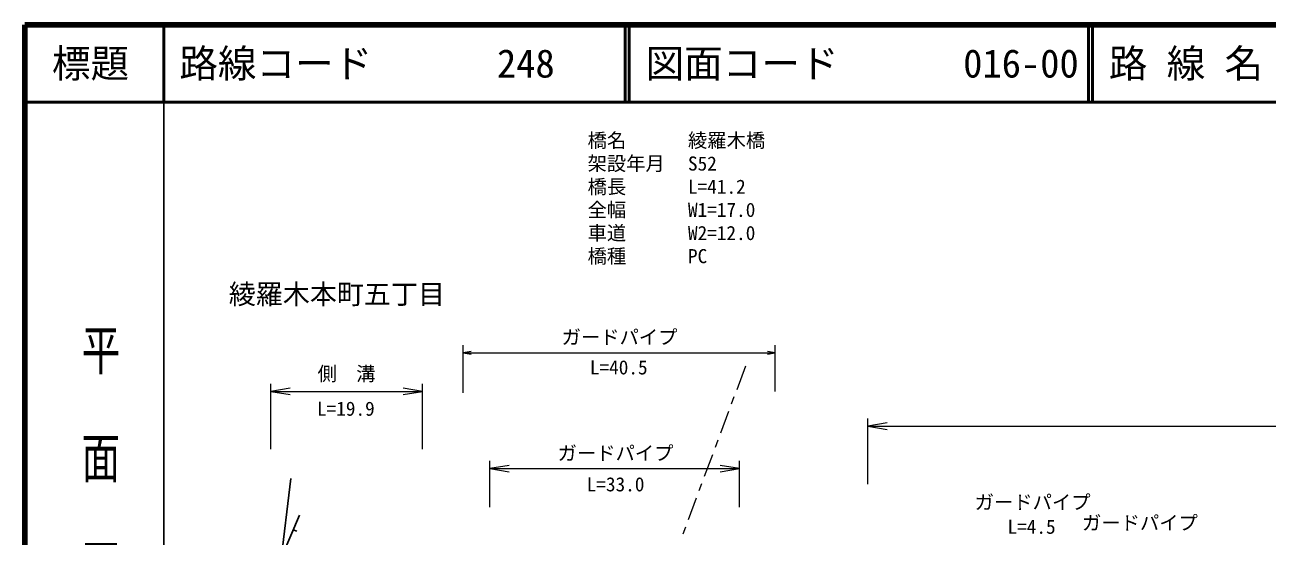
# Model space of a CAD drawing. Units: millimetres at full size, sheet at 1:1000; details may follow other scales. Extents: x 40000 to 680000, y 20000 to 380000.
# Drawn here: x 40000 to 200887, y 313744 to 380000 of the extents above; entities that cross this region are included whole.
import ezdxf
from ezdxf.enums import TextEntityAlignment as Align

# ---------------------------------------------------------------- set-up
doc = ezdxf.new("R2010")
doc.units = ezdxf.units.MM
doc.header["$LTSCALE"] = 1000
for name, color, linetype, lineweight in [('M-BGD', 7, 'Continuous', 25), ('M-BMK-HTXT', 7, 'Continuous', 13), ('M-BMK-OTRS', 5, 'Continuous', 25), ('M-STR-HTXT', 7, 'Continuous', 13), ('M-TTL', 2, 'Continuous', 140), ('M-TTL-BAND', 7, 'Continuous', 25), ('M-TTL-LINE', 7, 'Continuous', 50)]:
    doc.layers.add(name, color=color, linetype=linetype, lineweight=lineweight)
doc.layers.add('M-TTL-TXT', color=7, linetype='Continuous')
doc.styles.add('@ＭＳ ゴシック', font='')
doc.styles.add('ＭＳ ゴシック', font='')
doc.styles.get('@ＭＳ ゴシック').set_extended_font_data('@MS Gothic')
doc.styles.get('ＭＳ ゴシック').set_extended_font_data('MS Gothic')

# ---------------------------------------------------------------- blocks, each defined once
blk = doc.blocks.new('open_arrow')
at = {"color": 0, "linetype": 'Continuous', "lineweight": -2}
blk.add_lwpolyline([(7.5, 1.25), (0, 0), (7.5, -1.25)], dxfattribs=at)

msp = doc.modelspace()

# ---------------------------------------------------------------- linework, layer by layer
at = {"layer": 'M-BGD'}
for p, q in [((73210, 310890), (75565, 316449)), ((74770, 314573), (75230, 314378))]:
    msp.add_line(p, q, dxfattribs=at)
at = {"layer": 'M-BMK-HTXT'}
for p, q in [((133326, 335769), (132190, 332725)), ((131840, 331788), (131490, 330852)), ((131140, 329915), (130091, 327104)), ((129742, 326167), (129392, 325230)), ((129042, 324294), (127993, 321483)), ((127643, 320546), (127294, 319609)), ((126944, 318672), (125895, 315862)), ((125545, 314925), (125195, 313988))]:
    msp.add_line(p, q, dxfattribs=at)
at = {"layer": 'M-BMK-OTRS'}
msp.add_line((70858, 291451), (74461, 321234), dxfattribs=at)
at = {"layer": 'M-STR-HTXT'}
for p, q in [((96785, 332317), (96785, 338500)), ((137186, 332500), (137186, 338500)), ((96785, 337500), (137186, 337500)), ((71857, 325000), (71857, 333500)), ((91484, 325000), (91484, 333500)), ((71857, 332500), (91484, 332500)), ((149184, 320500), (149184, 329000)), ((149184, 328000), (349399, 328000)), ((100211, 317500), (100211, 323500)), ((132564, 317500), (132564, 323500)), ((100211, 322500), (132564, 322500))]:
    msp.add_line(p, q, dxfattribs=at)
at = {"layer": 'M-TTL'}
for p, q in [((40000, 380000), (40000, 20000)), ((680000, 380000), (40000, 380000))]:
    msp.add_line(p, q, dxfattribs=at)
at = {"layer": 'M-TTL-BAND'}
msp.add_line((58000, 370000), (58000, 20000), dxfattribs=at)
at = {"layer": 'M-TTL-LINE'}
for p, q in [((58000, 380000), (58000, 370000)), ((117750, 380000), (117750, 370000)), ((118250, 380000), (118250, 370000)), ((177750, 380000), (177750, 370000)), ((178250, 380000), (178250, 370000)), ((40000, 370000), (680000, 370000))]:
    msp.add_line(p, q, dxfattribs=at)

# ---------------------------------------------------------------- block references
at = {"layer": 'M-STR-HTXT'}
for p, xscale, yscale in [((96785, 337500), 133, 133), ((71857, 332500), 333, 333), ((149184, 328000), 333, 333), ((100211, 322500), 333, 333)]:
    msp.add_blockref('open_arrow', p, dxfattribs=dict(at, xscale=xscale, yscale=yscale))
at = {"layer": 'M-STR-HTXT', "rotation": 180}
for p, xscale, yscale in [((137186, 337500), 133, 133), ((91484, 332500), 333, 333), ((132564, 322500), 333, 333)]:
    msp.add_blockref('open_arrow', p, dxfattribs=dict(at, xscale=xscale, yscale=yscale))

# ---------------------------------------------------------------- texts
at = {"layer": 'M-BMK-HTXT', "style": 'ＭＳ ゴシック'}
msp.add_text('綾羅木本町五丁目', height=2566, dxfattribs=at).set_placement((80412, 345107), align=Align.MIDDLE_CENTER)
at = {"layer": 'M-STR-HTXT', "style": 'ＭＳ ゴシック'}
for s, p in [('橋名', (112876, 365030)), ('綾羅木橋', (125876, 365030)), ('架設年月', (112876, 362030)), ('S52', (125876, 362030)), ('橋長', (112876, 359030)), ('L=41.2', (125876, 359030)), ('全幅', (112876, 356030)), ('W1=17.0', (125876, 356030)), ('車道', (112876, 353030)), ('W2=12.0', (125876, 353030)), ('橋種', (112876, 350030)), ('PC', (125876, 350030))]:
    msp.add_text(s, height=1833, dxfattribs=at).set_placement(p, align=Align.MIDDLE_LEFT)
for s, p in [('ガードパイプ', (117017, 339534)), ('側\u3000溝', (81664, 334796)), ('ガードパイプ', (116500, 324500)), ('ガードパイプ', (170514, 318144)), ('ガードパイプ', (184410, 315474))]:
    msp.add_text(s, height=1833, dxfattribs=at).set_placement(p, align=Align.MIDDLE_CENTER)
for s, p in [('L=40.5', (116912, 334151)), ('L=19.9', (81569, 328797)), ('L=33.0', (116500, 319000)), ('L=4.5', (170375, 313500))]:
    msp.add_text(s, height=1833, dxfattribs=at).set_placement(p, align=Align.BOTTOM_CENTER)
at = {"layer": 'M-TTL-BAND', "style": '@ＭＳ ゴシック', "width": 1.4}
msp.add_text('平  面  図', height=3666, rotation=270, dxfattribs=at).set_placement((49777, 306475), align=Align.MIDDLE_RIGHT)
at = {"layer": 'M-TTL-TXT', "style": 'ＭＳ ゴシック'}
msp.add_text('標題', height=3666, dxfattribs=at).set_placement((48500, 375000), align=Align.MIDDLE_CENTER)
for s, p in [('路線コード', (60000, 375000)), ('248', (101142, 375000)), ('図面コード', (120380, 375000)), ('016-00', (161521, 375000)), ('路 線 名', (180380, 375000))]:
    msp.add_text(s, height=3666, dxfattribs=at).set_placement(p, align=Align.MIDDLE_LEFT)

doc.saveas('drawing.dxf')
